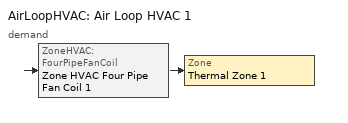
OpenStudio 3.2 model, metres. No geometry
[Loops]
AirLoopHVAC 'Air Loop HVAC 1'
 demand: ZoneHVAC:FourPipeFanCoil 'Zone HVAC Four Pipe Fan Coil 1' > Zone 'Thermal Zone 1'
[AirLoopHVAC]
Air Loop HVAC 1: Availability Schedule=Always On Discrete; Design Supply Air Flow Rate {m3/s}=autosize; Design Return Air Flow Fraction of Supply Air Flow=1
[Sizing:System]
Air Loop HVAC 1: Type of Load to Size On=Sensible; Design Outdoor Air Flow Rate {m3/s}=Autosize; Central Heating Maximum System Air Flow Ratio=0.3; Preheat Design Temperature {C}=7; Preheat Design Humidity Ratio {kg-H2O/kg-Air}=0.008; Precool Design Temperature {C}=12.8; Precool Design Humidity Ratio {kg-H2O/kg-Air}=0.008; Central Cooling Design Supply Air Temperature {C}=12.8; Central Heating Design Supply Air Temperature {C}=16.7; Sizing Option=NonCoincident; 100% Outdoor Air in Cooling=Yes; 100% Outdoor Air in Heating=Yes; Central Cooling Design Supply Air Humidity Ratio {kg-H2O/kg-Air}=0.0085; Central Heating Design Supply Air Humidity Ratio {kg-H2O/kg-Air}=0.008; Cooling Design Air Flow Method=DesignDay; Cooling Design Air Flow Rate {m3/s}=0; Heating Design Air Flow Method=DesignDay; Heating Design Air Flow Rate {m3/s}=0; System Outdoor Air Method=ZoneSum; Zone Maximum Outdoor Air Fraction=1; Cooling Supply Air Flow Rate Per Floor Area {m3/s-m2}=0.00996765; Cooling Fraction of Autosized Cooling Supply Air Flow Rate=1; Cooling Supply Air Flow Rate Per Unit Cooling Capacity {m3/s-W}=3.94755e-05; Heating Supply Air Flow Rate Per Floor Area {m3/s-m2}=0.00996765; Heating Fraction of Autosized Heating Supply Air Flow Rate=1; Heating Fraction of Autosized Cooling Supply Air Flow Rate=1; Heating Supply Air Flow Rate Per Unit Heating Capacity {m3/s-W}=3.15882e-05; Cooling Design Capacity Method=CoolingDesignCapacity; Cooling Design Capacity {W}=autosize; Cooling Design Capacity Per Floor Area {W/m2}=234.7; Fraction of Autosized Cooling Design Capacity=1; Heating Design Capacity Method=HeatingDesignCapacity; Heating Design Capacity {W}=autosize; Heating Design Capacity Per Floor Area {W/m2}=157; Fraction of Autosized Heating Design Capacity=1; Central Cooling Capacity Control Method=OnOff
[ThermalZone]
Thermal Zone 1: Use Ideal Air Loads=No
[Sizing:Zone]
Thermal Zone 1: Zone Cooling Design Supply Air Temperature Input Method=SupplyAirTemperature; Zone Cooling Design Supply Air Temperature {C}=14; Zone Cooling Design Supply Air Temperature Difference {deltaC}=11.11; Zone Heating Design Supply Air Temperature Input Method=SupplyAirTemperature; Zone Heating Design Supply Air Temperature {C}=40; Zone Heating Design Supply Air Temperature Difference {deltaC}=11.11; Zone Cooling Design Supply Air Humidity Ratio {kg-H2O/kg-air}=0.0085; Zone Heating Design Supply Air Humidity Ratio {kg-H2O/kg-air}=0.008; Cooling Design Air Flow Method=DesignDay; Heating Design Air Flow Method=DesignDay; Account for Dedicated Outdoor Air System=No; Dedicated Outdoor Air System Control Strategy=NeutralSupplyAir; Dedicated Outdoor Air Low Setpoint Temperature for Design {C}=autosize; Dedicated Outdoor Air High Setpoint Temperature for Design {C}=autosize
[Zone equipment]
Thermal Zone 1: Air Terminal Single Duct Inlet Side Mixer 1, Zone HVAC Four Pipe Fan Coil 1
[Fan:ConstantVolume]
Fan Constant Volume 1: Availability Schedule=Always On Discrete; Maximum Flow Rate {m3/s}=AutoSize
[Coil:Heating:Water]
Coil Heating Water 1: Availability Schedule=Always On Discrete
[Coil:Cooling:Water]
Coil Cooling Water 1: Availability Schedule=Always On Discrete
[ZoneHVAC:FourPipeFanCoil]
Zone HVAC Four Pipe Fan Coil 1: Availability Schedule=Always On Discrete; Capacity Control Method=ConstantFanVariableFlow; Maximum Supply Air Flow Rate {m3/s}=autosize; Maximum Outdoor Air Flow Rate {m3/s}=autosize; Supply Air Fan=Fan Constant Volume 1; Cooling Coil=Coil Cooling Water 1; Maximum Cold Water Flow Rate {m3/s}=autosize; Heating Coil=Coil Heating Water 1; Maximum Hot Water Flow Rate {m3/s}=autosize; Minimum Supply Air Temperature in Cooling Mode {C}=autosize; Maximum Supply Air Temperature in Heating Mode {C}=autosize
[Schedule:Constant]
Always On Discrete: Value=1
